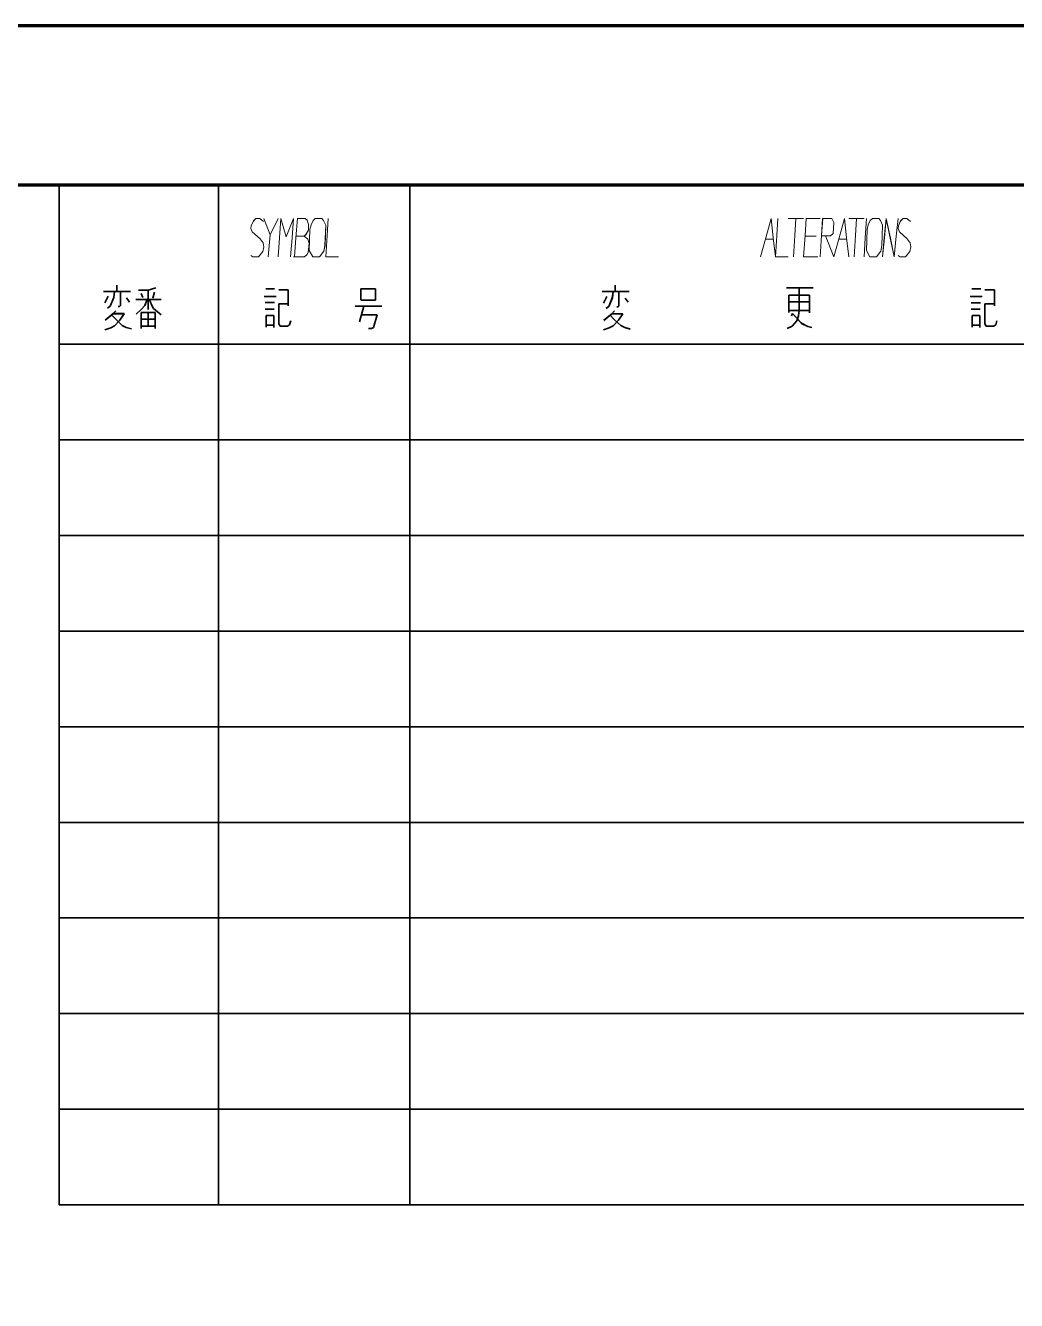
# Model space of a CAD drawing. Header units: millimetres. Extents: x 1333 to 104182, y -62616 to -5704.
# Drawn here: x 43452.8 to 43514.9, y -62076.8 to -61996.8 of the extents above; entities that cross this region are included whole.
import ezdxf

# ---------------------------------------------------------------- set-up
doc = ezdxf.new("R2010")
doc.units = ezdxf.units.MM
doc.header["$LTSCALE"] = 0.5
doc.layers.add('08', color=1, linetype='Continuous')
doc.layers.add('11', color=3, linetype='Continuous')

# ---------------------------------------------------------------- blocks, each defined once
blk = doc.blocks.new('999')
at = {"color": 7, "lineweight": 70}
for p, q in [((73401.98, -10161.12), (75924.98, -10161.12)), ((73476.98, -10191.12), (75894.98, -10191.12))]:
    blk.add_line(p, q, dxfattribs=at)
at = {"color": 7, "lineweight": 35}
for p, q in [((75558.98, -10191.12), (75558.98, -10383.12)), ((75588.98, -10191.12), (75588.98, -10383.12)), ((75624.98, -10191.12), (75624.98, -10383.12)), ((75558.98, -10221.12), (75894.98, -10221.12)), ((75558.98, -10239.12), (75894.98, -10239.12)), ((75894.98, -10257.12), (75558.98, -10257.12)), ((75558.98, -10275.12), (75894.98, -10275.12)), ((75894.98, -10293.12), (75558.98, -10293.12)), ((75558.98, -10311.12), (75894.98, -10311.12)), ((75894.98, -10329.12), (75558.98, -10329.12)), ((75558.98, -10347.12), (75894.98, -10347.12)), ((75894.98, -10365.12), (75558.98, -10365.12)), ((75558.98, -10383.12), (75894.98, -10383.12))]:
    blk.add_line(p, q, dxfattribs=at)
at = {"color": 7, "lineweight": 35, "ltscale": 0.042102}
for p, q in [((75567.37, -10211.17), (75572.43, -10211.17)), ((75661.2, -10211.2), (75666.25, -10211.2))]:
    blk.add_line(p, q, dxfattribs=at)
at = {"color": 7, "lineweight": 35, "ltscale": 0.009754}
blk.add_line((75569.4, -10211.17), (75569.27, -10212.33), dxfattribs=at)
at = {"color": 7, "lineweight": 35, "ltscale": 0.009991}
blk.add_line((75569.83, -10209.97), (75569.83, -10211.17), dxfattribs=at)
at = {"color": 7, "lineweight": 35, "ltscale": 0.021887}
blk.add_line((75570.53, -10211.17), (75570.53, -10213.8), dxfattribs=at)
at = {"color": 7, "lineweight": 35, "ltscale": 0.015064}
blk.add_line((75573.94, -10210.92), (75575.74, -10210.94), dxfattribs=at)
at = {"color": 7, "lineweight": 35, "ltscale": 0.00671}
blk.add_line((75574.42, -10211.56), (75574.74, -10212.3), dxfattribs=at)
at = {"color": 7, "lineweight": 35, "ltscale": 0.012538}
blk.add_line((75575.74, -10210.94), (75577.18, -10210.5), dxfattribs=at)
at = {"color": 7, "lineweight": 35, "ltscale": 0.030411}
blk.add_line((75575.74, -10210.94), (75575.74, -10214.59), dxfattribs=at)
at = {"color": 7, "lineweight": 35, "ltscale": 0.010111}
blk.add_line((75576.97, -10211.29), (75576.63, -10212.46), dxfattribs=at)
at = {"color": 7, "lineweight": 35, "ltscale": 0.014014}
blk.add_line((75597.87, -10210.69), (75599.55, -10210.69), dxfattribs=at)
at = {"color": 7, "lineweight": 35, "ltscale": 0.01499}
for p, q in [((75600.32, -10210.87), (75602.12, -10210.87)), ((75733.19, -10210.88), (75734.99, -10210.88))]:
    blk.add_line(p, q, dxfattribs=at)
at = {"color": 7, "lineweight": 35, "ltscale": 0.025369}
for p, q in [((75602.12, -10210.87), (75602.12, -10213.91)), ((75734.99, -10210.88), (75734.99, -10213.92))]:
    blk.add_line(p, q, dxfattribs=at)
at = {"color": 7, "lineweight": 35, "ltscale": 0.017297}
blk.add_line((75615.78, -10212.77), (75615.78, -10210.69), dxfattribs=at)
at = {"color": 7, "lineweight": 35, "ltscale": 0.022888}
for p, q in [((75615.78, -10210.69), (75618.52, -10210.69)), ((75618.52, -10212.83), (75615.78, -10212.83))]:
    blk.add_line(p, q, dxfattribs=at)
at = {"color": 7, "lineweight": 35, "ltscale": 0.017828}
blk.add_line((75618.52, -10210.69), (75618.52, -10212.83), dxfattribs=at)
at = {"color": 7, "lineweight": 35, "ltscale": 0.009761}
blk.add_line((75663.23, -10211.2), (75663.1, -10212.37), dxfattribs=at)
at = {"color": 7, "lineweight": 35, "ltscale": 0.009985}
blk.add_line((75663.65, -10210), (75663.65, -10211.2), dxfattribs=at)
at = {"color": 7, "lineweight": 35, "ltscale": 0.021893}
blk.add_line((75664.35, -10211.2), (75664.35, -10213.83), dxfattribs=at)
at = {"color": 7, "lineweight": 35, "ltscale": 0.042236}
blk.add_line((75695.85, -10210.52), (75700.92, -10210.52), dxfattribs=at)
at = {"color": 7, "lineweight": 35, "ltscale": 0.032397}
for p, q in [((75696.33, -10211.86), (75700.22, -10211.86)), ((75696.33, -10213.16), (75700.22, -10213.16)), ((75696.33, -10214.75), (75700.22, -10214.75))]:
    blk.add_line(p, q, dxfattribs=at)
at = {"color": 7, "lineweight": 35, "ltscale": 0.027151}
blk.add_line((75696.33, -10215.12), (75696.33, -10211.86), dxfattribs=at)
at = {"color": 7, "lineweight": 35, "ltscale": 0.035004}
blk.add_line((75698.27, -10210.52), (75698.27, -10214.72), dxfattribs=at)
at = {"color": 7, "lineweight": 35, "ltscale": 0.027817}
blk.add_line((75700.22, -10211.86), (75700.22, -10215.2), dxfattribs=at)
at = {"color": 7, "lineweight": 35, "ltscale": 0.014026}
blk.add_line((75730.73, -10210.7), (75732.41, -10210.7), dxfattribs=at)
at = {"color": 7, "lineweight": 35, "ltscale": 0.011789}
blk.add_line((75568.24, -10212.09), (75567.58, -10213.34), dxfattribs=at)
at = {"color": 7, "lineweight": 35, "ltscale": 0.004926}
blk.add_line((75568.59, -10213.97), (75568.11, -10214.32), dxfattribs=at)
at = {"color": 7, "lineweight": 35, "ltscale": 0.014817}
blk.add_line((75569.27, -10212.33), (75568.59, -10213.97), dxfattribs=at)
at = {"color": 7, "lineweight": 35, "ltscale": 0.002087}
blk.add_line((75570.35, -10214.02), (75570.1, -10214.02), dxfattribs=at)
at = {"color": 7, "lineweight": 35, "ltscale": 0.002383}
blk.add_line((75570.53, -10213.8), (75570.35, -10214.02), dxfattribs=at)
at = {"color": 7, "lineweight": 35, "ltscale": 0.00831}
blk.add_line((75571.67, -10212.38), (75572.25, -10213.2), dxfattribs=at)
at = {"color": 7, "lineweight": 35, "ltscale": 0.039355}
blk.add_line((75573.46, -10212.7), (75578.19, -10212.7), dxfattribs=at)
at = {"color": 7, "lineweight": 35, "ltscale": 0.007915}
blk.add_line((75575.11, -10213.8), (75574.52, -10214.54), dxfattribs=at)
at = {"color": 7, "lineweight": 35, "ltscale": 0.009843}
blk.add_line((75575.56, -10212.7), (75575.11, -10213.8), dxfattribs=at)
at = {"color": 7, "lineweight": 35, "ltscale": 0.008952}
blk.add_line((75576.02, -10212.7), (75576.35, -10213.73), dxfattribs=at)
at = {"color": 7, "lineweight": 35, "ltscale": 0.006482}
blk.add_line((75576.35, -10213.73), (75576.75, -10214.4), dxfattribs=at)
at = {"color": 7, "lineweight": 35, "ltscale": 0.01551}
blk.add_line((75576.75, -10214.4), (75578.19, -10215.58), dxfattribs=at)
at = {"color": 7, "lineweight": 35, "ltscale": 0.018872}
blk.add_line((75597.56, -10212.13), (75599.82, -10212.13), dxfattribs=at)
at = {"color": 7, "lineweight": 35, "ltscale": 0.014844}
blk.add_line((75597.75, -10213.29), (75599.53, -10213.29), dxfattribs=at)
at = {"color": 7, "lineweight": 35, "ltscale": 0.031509}
for p, q in [((75600.34, -10213.49), (75600.34, -10217.27)), ((75733.21, -10213.49), (75733.21, -10217.27))]:
    blk.add_line(p, q, dxfattribs=at)
at = {"color": 7, "lineweight": 35, "ltscale": 0.014832}
for p, q in [((75602.12, -10213.49), (75600.34, -10213.49)), ((75730.61, -10213.3), (75732.39, -10213.3)), ((75734.99, -10213.49), (75733.21, -10213.49))]:
    blk.add_line(p, q, dxfattribs=at)
at = {"color": 7, "lineweight": 35, "ltscale": 0.041736}
blk.add_line((75614.7, -10213.96), (75619.71, -10213.96), dxfattribs=at)
at = {"color": 7, "lineweight": 35, "ltscale": 0.025637}
blk.add_line((75616.33, -10213.96), (75615.53, -10216.93), dxfattribs=at)
at = {"color": 7, "lineweight": 35, "ltscale": 0.011795}
blk.add_line((75662.07, -10212.12), (75661.41, -10213.37), dxfattribs=at)
at = {"color": 7, "lineweight": 35, "ltscale": 0.004929}
blk.add_line((75662.41, -10214.01), (75661.94, -10214.36), dxfattribs=at)
at = {"color": 7, "lineweight": 35, "ltscale": 0.014806}
blk.add_line((75663.1, -10212.37), (75662.41, -10214.01), dxfattribs=at)
at = {"color": 7, "lineweight": 35, "ltscale": 0.002075}
blk.add_line((75664.18, -10214.06), (75663.93, -10214.06), dxfattribs=at)
at = {"color": 7, "lineweight": 35, "ltscale": 0.002388}
blk.add_line((75664.35, -10213.83), (75664.18, -10214.06), dxfattribs=at)
at = {"color": 7, "lineweight": 35, "ltscale": 0.008315}
blk.add_line((75665.5, -10212.42), (75666.08, -10213.23), dxfattribs=at)
at = {"color": 7, "lineweight": 35, "ltscale": 0.01886}
blk.add_line((75730.42, -10212.14), (75732.68, -10212.14), dxfattribs=at)
at = {"color": 7, "lineweight": 35, "ltscale": 0.016038}
blk.add_line((75569.17, -10215.36), (75567.68, -10216.58), dxfattribs=at)
at = {"color": 7, "lineweight": 35, "ltscale": 0.00925}
for p, q in [((75568.87, -10215.61), (75569.64, -10216.4)), ((75662.69, -10215.64), (75663.47, -10216.44))]:
    blk.add_line(p, q, dxfattribs=at)
at = {"color": 7, "lineweight": 35, "ltscale": 0.006214}
blk.add_line((75569.66, -10214.8), (75569.17, -10215.36), dxfattribs=at)
at = {"color": 7, "lineweight": 35, "ltscale": 0.017139}
blk.add_line((75569.17, -10215.36), (75571.22, -10215.36), dxfattribs=at)
at = {"color": 7, "lineweight": 35, "ltscale": 0.012322}
blk.add_line((75570.42, -10216.56), (75569.4, -10217.64), dxfattribs=at)
at = {"color": 7, "lineweight": 35, "ltscale": 0.014031}
blk.add_line((75569.64, -10216.4), (75570.84, -10217.59), dxfattribs=at)
at = {"color": 7, "lineweight": 35, "ltscale": 0.012031}
blk.add_line((75571.22, -10215.36), (75570.42, -10216.56), dxfattribs=at)
at = {"color": 7, "lineweight": 35, "ltscale": 0.011418}
blk.add_line((75574.52, -10214.54), (75573.52, -10215.47), dxfattribs=at)
at = {"color": 7, "lineweight": 35, "ltscale": 0.021875}
for p, q in [((75574.44, -10215.15), (75577.06, -10215.15)), ((75574.44, -10216.39), (75577.06, -10216.39)), ((75574.44, -10217.73), (75577.06, -10217.73))]:
    blk.add_line(p, q, dxfattribs=at)
at = {"color": 7, "lineweight": 35, "ltscale": 0.025122}
blk.add_line((75574.44, -10218.17), (75574.44, -10215.15), dxfattribs=at)
at = {"color": 7, "lineweight": 35, "ltscale": 0.021451}
blk.add_line((75575.77, -10217.73), (75575.77, -10215.15), dxfattribs=at)
at = {"color": 7, "lineweight": 35, "ltscale": 0.024973}
blk.add_line((75577.06, -10215.15), (75577.06, -10218.15), dxfattribs=at)
at = {"color": 7, "lineweight": 35, "ltscale": 0.014185}
for p, q in [((75597.75, -10214.5), (75599.45, -10214.5)), ((75730.61, -10214.5), (75732.32, -10214.5))]:
    blk.add_line(p, q, dxfattribs=at)
at = {"color": 7, "lineweight": 35, "ltscale": 0.018579}
for p, q in [((75597.96, -10217.91), (75597.96, -10215.68)), ((75730.83, -10217.91), (75730.83, -10215.68))]:
    blk.add_line(p, q, dxfattribs=at)
at = {"color": 7, "lineweight": 35, "ltscale": 0.012085}
for p, q in [((75597.96, -10215.68), (75599.41, -10215.68)), ((75597.96, -10217.52), (75599.41, -10217.52))]:
    blk.add_line(p, q, dxfattribs=at)
at = {"color": 7, "lineweight": 35, "ltscale": 0.019064}
for p, q in [((75599.41, -10215.68), (75599.41, -10217.97)), ((75732.28, -10215.68), (75732.28, -10217.97))]:
    blk.add_line(p, q, dxfattribs=at)
at = {"color": 7, "lineweight": 35, "ltscale": 0.006186}
for p, q in [((75602.37, -10217.44), (75602.57, -10216.72)), ((75735.24, -10217.45), (75735.43, -10216.73))]:
    blk.add_line(p, q, dxfattribs=at)
at = {"color": 7, "lineweight": 35, "ltscale": 0.024377}
blk.add_line((75615.89, -10215.56), (75618.82, -10215.56), dxfattribs=at)
at = {"color": 7, "lineweight": 35, "ltscale": 0.020594}
blk.add_line((75618.82, -10215.56), (75618.18, -10217.95), dxfattribs=at)
at = {"color": 7, "lineweight": 35, "ltscale": 0.016036}
blk.add_line((75662.99, -10215.4), (75661.5, -10216.62), dxfattribs=at)
at = {"color": 7, "lineweight": 35, "ltscale": 0.006216}
blk.add_line((75663.48, -10214.83), (75662.99, -10215.4), dxfattribs=at)
at = {"color": 7, "lineweight": 35, "ltscale": 0.017151}
blk.add_line((75662.99, -10215.4), (75665.05, -10215.4), dxfattribs=at)
at = {"color": 7, "lineweight": 35, "ltscale": 0.012333}
blk.add_line((75664.24, -10216.6), (75663.23, -10217.67), dxfattribs=at)
at = {"color": 7, "lineweight": 35, "ltscale": 0.014038}
blk.add_line((75663.47, -10216.44), (75664.67, -10217.62), dxfattribs=at)
at = {"color": 7, "lineweight": 35, "ltscale": 0.012028}
blk.add_line((75665.05, -10215.4), (75664.24, -10216.6), dxfattribs=at)
at = {"color": 7, "lineweight": 35, "ltscale": 0.003786}
blk.add_line((75696.84, -10215.74), (75696.98, -10215.31), dxfattribs=at)
at = {"color": 7, "lineweight": 35, "ltscale": 0.011296}
blk.add_line((75697.83, -10216.73), (75696.92, -10217.74), dxfattribs=at)
at = {"color": 7, "lineweight": 35, "ltscale": 0.020991}
blk.add_line((75696.98, -10215.31), (75698.67, -10217.18), dxfattribs=at)
at = {"color": 7, "lineweight": 35, "ltscale": 0.008331}
blk.add_line((75698.11, -10215.78), (75697.83, -10216.73), dxfattribs=at)
at = {"color": 7, "lineweight": 35, "ltscale": 0.008883}
blk.add_line((75698.27, -10214.72), (75698.11, -10215.78), dxfattribs=at)
at = {"color": 7, "lineweight": 35, "ltscale": 0.012097}
for p, q in [((75730.83, -10215.68), (75732.28, -10215.68)), ((75730.83, -10217.53), (75732.28, -10217.53))]:
    blk.add_line(p, q, dxfattribs=at)
at = {"color": 7, "lineweight": 35, "ltscale": 0.009835}
blk.add_line((75568.7, -10218.01), (75567.58, -10218.38), dxfattribs=at)
at = {"color": 7, "lineweight": 35, "ltscale": 0.0066}
blk.add_line((75569.4, -10217.64), (75568.7, -10218.01), dxfattribs=at)
at = {"color": 7, "lineweight": 35, "ltscale": 0.007188}
blk.add_line((75570.84, -10217.59), (75571.62, -10217.96), dxfattribs=at)
at = {"color": 7, "lineweight": 35, "ltscale": 0.00853}
blk.add_line((75571.62, -10217.96), (75572.61, -10218.22), dxfattribs=at)
at = {"color": 7, "lineweight": 35, "ltscale": 0.004025}
for p, q in [((75600.34, -10217.27), (75600.58, -10217.69)), ((75733.21, -10217.27), (75733.45, -10217.69))]:
    blk.add_line(p, q, dxfattribs=at)
at = {"color": 7, "lineweight": 35, "ltscale": 0.011365}
for p, q in [((75600.58, -10217.69), (75601.95, -10217.69)), ((75733.45, -10217.69), (75734.81, -10217.69))]:
    blk.add_line(p, q, dxfattribs=at)
at = {"color": 7, "lineweight": 35, "ltscale": 0.004087}
for p, q in [((75601.95, -10217.69), (75602.37, -10217.44)), ((75734.81, -10217.69), (75735.24, -10217.45))]:
    blk.add_line(p, q, dxfattribs=at)
at = {"color": 7, "lineweight": 35, "ltscale": 0.004529}
blk.add_line((75617.78, -10218.18), (75617.23, -10218.18), dxfattribs=at)
at = {"color": 7, "lineweight": 35, "ltscale": 0.003862}
blk.add_line((75618.18, -10217.95), (75617.78, -10218.18), dxfattribs=at)
at = {"color": 7, "lineweight": 35, "ltscale": 0.009847}
blk.add_line((75662.53, -10218.04), (75661.41, -10218.41), dxfattribs=at)
at = {"color": 7, "lineweight": 35, "ltscale": 0.006588}
blk.add_line((75663.23, -10217.67), (75662.53, -10218.04), dxfattribs=at)
at = {"color": 7, "lineweight": 35, "ltscale": 0.007179}
blk.add_line((75664.67, -10217.62), (75665.44, -10217.99), dxfattribs=at)
at = {"color": 7, "lineweight": 35, "ltscale": 0.008541}
blk.add_line((75665.44, -10217.99), (75666.43, -10218.25), dxfattribs=at)
at = {"color": 7, "lineweight": 35, "ltscale": 0.008567}
blk.add_line((75696.92, -10217.74), (75695.98, -10218.16), dxfattribs=at)
at = {"color": 7, "lineweight": 35, "ltscale": 0.01117}
blk.add_line((75698.67, -10217.18), (75699.87, -10217.79), dxfattribs=at)
at = {"color": 7, "lineweight": 35, "ltscale": 0.00657}
blk.add_line((75699.87, -10217.79), (75700.63, -10217.98), dxfattribs=at)
at = {"color": 7, "lineweight": 13}
for points in [[(75595.07, -10204.4), (75595.48, -10204.67), (75596.49, -10204.67), (75597.3, -10203.68), (75597.5, -10202.78), (75597.37, -10202.06), (75596.83, -10201.25), (75595.34, -10199.99), (75595.07, -10199.36), (75595.14, -10198.82), (75595.55, -10197.92), (75596.02, -10197.47), (75596.76, -10197.47), (75597.43, -10198.01)], [(75597.5, -10197.47), (75598.71, -10200.53), (75598.31, -10204.67)], [(75598.71, -10200.53), (75600.2, -10197.47)], [(75600.2, -10204.67), (75600.47, -10201.07), (75600.74, -10197.47), (75601.75, -10200.89), (75603.1, -10197.47), (75602.83, -10201.07), (75602.56, -10204.67)], [(75603.1, -10204.67), (75605.18, -10204.67), (75605.66, -10204.22), (75605.86, -10203.77), (75606.06, -10202.15), (75605.79, -10201.34), (75605.12, -10200.8), (75605.45, -10200.44), (75605.93, -10199.63), (75605.93, -10198.55), (75605.66, -10197.74), (75605.32, -10197.47), (75603.84, -10197.47), (75603.57, -10201.07), (75603.3, -10204.67)], [(75611.59, -10204.67), (75609.16, -10204.67), (75609.43, -10200.62), (75609.63, -10197.47)], [(75691, -10204.67), (75692, -10201.07), (75692.99, -10197.47), (75693.39, -10201.07), (75693.79, -10204.67)], [(75696.18, -10204.67), (75693.79, -10204.67), (75694.05, -10200.62), (75694.25, -10197.47)], [(75696.18, -10197.47), (75699.1, -10197.47)], [(75697.17, -10204.67), (75697.44, -10200.62), (75697.64, -10197.47)], [(75701.75, -10204.67), (75699.1, -10204.67), (75699.36, -10200.62), (75699.56, -10197.47), (75702.21, -10197.47)], [(75702.21, -10204.67), (75702.48, -10200.62), (75702.68, -10197.47), (75704.4, -10197.47), (75704.8, -10198.19), (75704.67, -10200.26), (75704.14, -10200.71), (75702.48, -10200.71)], [(75704.8, -10204.67), (75705.79, -10201.07), (75706.79, -10197.47), (75707.19, -10201.07), (75707.59, -10204.67)], [(75707.59, -10197.47), (75710.5, -10197.47)], [(75708.58, -10204.67), (75708.85, -10200.62), (75709.04, -10197.47)], [(75710.5, -10204.67), (75710.7, -10201.07), (75710.9, -10197.47)], [(75713.95, -10204.67), (75714.28, -10201.07), (75714.62, -10197.47), (75715.41, -10201.16), (75716.14, -10204.67), (75716.54, -10200.8), (75716.87, -10197.47)], [(75716.87, -10204.4), (75717.27, -10204.67), (75718.26, -10204.67), (75719.06, -10203.68), (75719.26, -10202.78), (75719.13, -10202.06), (75718.6, -10201.25), (75717.14, -10199.99), (75716.87, -10199.36), (75716.94, -10198.82), (75717.34, -10197.92), (75717.8, -10197.47), (75718.53, -10197.47), (75719.19, -10198.01)], [(75605.12, -10200.8), (75603.57, -10200.8)], [(75691.93, -10201.34), (75693.39, -10201.34)], [(75699.36, -10200.8), (75701.48, -10200.8)], [(75703.21, -10200.71), (75704.8, -10204.67)], [(75705.73, -10201.34), (75707.19, -10201.34)]]:
    blk.add_lwpolyline(points, dxfattribs=at)
for points in [[(75608.02, -10204.67), (75608.82, -10203.59), (75609.03, -10202.51), (75609.16, -10198.73), (75608.76, -10197.83), (75608.42, -10197.47), (75607.21, -10197.47), (75606.8, -10197.83), (75606.4, -10198.64), (75606.2, -10199.54), (75606.06, -10203.5), (75606.74, -10204.67)], [(75712.83, -10204.67), (75713.62, -10203.59), (75713.82, -10202.51), (75713.95, -10198.73), (75713.56, -10197.83), (75713.22, -10197.47), (75712.03, -10197.47), (75711.63, -10197.83), (75711.23, -10198.64), (75711.03, -10199.54), (75710.9, -10203.5), (75711.57, -10204.67)]]:
    blk.add_lwpolyline(points, close=True, dxfattribs=at)

msp = doc.modelspace()

# ---------------------------------------------------------------- linework, layer by layer
at = {"color": 7, "lineweight": 70}
for p, q in [((42735.862, -61996.825), (43576.862, -61996.825)), ((42760.862, -62006.825), (43566.862, -62006.825))]:
    msp.add_line(p, q, dxfattribs=at)
at = {"color": 7, "lineweight": 35}
for p, q in [((43454.862, -62006.825), (43454.862, -62070.825)), ((43464.862, -62006.825), (43464.862, -62070.825)), ((43476.862, -62006.825), (43476.862, -62070.825)), ((43454.862, -62016.825), (43566.862, -62016.825)), ((43454.862, -62022.825), (43566.862, -62022.825)), ((43566.862, -62028.825), (43454.862, -62028.825)), ((43454.862, -62034.825), (43566.862, -62034.825)), ((43566.862, -62040.825), (43454.862, -62040.825)), ((43454.862, -62046.825), (43566.862, -62046.825)), ((43566.862, -62052.825), (43454.862, -62052.825)), ((43454.862, -62058.825), (43566.862, -62058.825)), ((43566.862, -62064.825), (43454.862, -62064.825)), ((43454.862, -62070.825), (43566.862, -62070.825))]:
    msp.add_line(p, q, dxfattribs=at)
at = {"color": 7, "lineweight": 35, "ltscale": 0.042102}
for p, q in [((43457.661, -62013.508), (43459.345, -62013.508)), ((43488.935, -62013.52), (43490.619, -62013.52))]:
    msp.add_line(p, q, dxfattribs=at)
at = {"color": 7, "lineweight": 35, "ltscale": 0.009754}
msp.add_line((43458.338, -62013.508), (43458.294, -62013.896), dxfattribs=at)
at = {"color": 7, "lineweight": 35, "ltscale": 0.009991}
msp.add_line((43458.479, -62013.108), (43458.479, -62013.508), dxfattribs=at)
at = {"color": 7, "lineweight": 35, "ltscale": 0.021887}
msp.add_line((43458.711, -62013.508), (43458.711, -62014.384), dxfattribs=at)
at = {"color": 7, "lineweight": 35, "ltscale": 0.015064}
msp.add_line((43459.849, -62013.426), (43460.451, -62013.432), dxfattribs=at)
at = {"color": 7, "lineweight": 35, "ltscale": 0.012538}
msp.add_line((43460.451, -62013.432), (43460.931, -62013.285), dxfattribs=at)
at = {"color": 7, "lineweight": 35, "ltscale": 0.030411}
msp.add_line((43460.451, -62013.432), (43460.451, -62014.649), dxfattribs=at)
at = {"color": 7, "lineweight": 35, "ltscale": 0.010111}
msp.add_line((43460.86, -62013.55), (43460.746, -62013.938), dxfattribs=at)
at = {"color": 7, "lineweight": 35, "ltscale": 0.014014}
msp.add_line((43467.825, -62013.35), (43468.386, -62013.35), dxfattribs=at)
at = {"color": 7, "lineweight": 35, "ltscale": 0.01499}
for p, q in [((43468.644, -62013.408), (43469.244, -62013.408)), ((43512.932, -62013.41), (43513.532, -62013.41))]:
    msp.add_line(p, q, dxfattribs=at)
at = {"color": 7, "lineweight": 35, "ltscale": 0.025369}
for p, q in [((43469.244, -62013.408), (43469.244, -62014.423)), ((43513.532, -62013.41), (43513.532, -62014.425))]:
    msp.add_line(p, q, dxfattribs=at)
at = {"color": 7, "lineweight": 35, "ltscale": 0.017297}
msp.add_line((43473.795, -62014.042), (43473.795, -62013.35), dxfattribs=at)
at = {"color": 7, "lineweight": 35, "ltscale": 0.022888}
for p, q in [((43473.795, -62013.35), (43474.71, -62013.35)), ((43474.71, -62014.063), (43473.795, -62014.063))]:
    msp.add_line(p, q, dxfattribs=at)
at = {"color": 7, "lineweight": 35, "ltscale": 0.017828}
msp.add_line((43474.71, -62013.35), (43474.71, -62014.063), dxfattribs=at)
at = {"color": 7, "lineweight": 35, "ltscale": 0.009761}
msp.add_line((43489.612, -62013.52), (43489.568, -62013.908), dxfattribs=at)
at = {"color": 7, "lineweight": 35, "ltscale": 0.009985}
msp.add_line((43489.753, -62013.12), (43489.753, -62013.52), dxfattribs=at)
at = {"color": 7, "lineweight": 35, "ltscale": 0.021893}
msp.add_line((43489.986, -62013.52), (43489.986, -62014.395), dxfattribs=at)
at = {"color": 7, "lineweight": 35, "ltscale": 0.042236}
msp.add_line((43500.486, -62013.293), (43502.176, -62013.293), dxfattribs=at)
at = {"color": 7, "lineweight": 35, "ltscale": 0.035004}
msp.add_line((43501.294, -62013.293), (43501.294, -62014.693), dxfattribs=at)
at = {"color": 7, "lineweight": 35, "ltscale": 0.014026}
msp.add_line((43512.113, -62013.352), (43512.674, -62013.352), dxfattribs=at)
at = {"color": 7, "lineweight": 35, "ltscale": 0.011789}
msp.add_line((43457.951, -62013.814), (43457.731, -62014.231), dxfattribs=at)
at = {"color": 7, "lineweight": 35, "ltscale": 0.014817}
msp.add_line((43458.294, -62013.896), (43458.065, -62014.442), dxfattribs=at)
at = {"color": 7, "lineweight": 35, "ltscale": 0.002383}
msp.add_line((43458.711, -62014.384), (43458.654, -62014.46), dxfattribs=at)
at = {"color": 7, "lineweight": 35, "ltscale": 0.00831}
msp.add_line((43459.094, -62013.914), (43459.288, -62014.184), dxfattribs=at)
at = {"color": 7, "lineweight": 35, "ltscale": 0.039355}
msp.add_line((43459.69, -62014.02), (43461.265, -62014.02), dxfattribs=at)
at = {"color": 7, "lineweight": 35, "ltscale": 0.00671}
msp.add_line((43460.011, -62013.638), (43460.117, -62013.885), dxfattribs=at)
at = {"color": 7, "lineweight": 35, "ltscale": 0.007915}
msp.add_line((43460.24, -62014.384), (43460.042, -62014.631), dxfattribs=at)
at = {"color": 7, "lineweight": 35, "ltscale": 0.009843}
msp.add_line((43460.39, -62014.02), (43460.24, -62014.384), dxfattribs=at)
at = {"color": 7, "lineweight": 35, "ltscale": 0.008952}
msp.add_line((43460.543, -62014.02), (43460.653, -62014.361), dxfattribs=at)
at = {"color": 7, "lineweight": 35, "ltscale": 0.006482}
msp.add_line((43460.653, -62014.361), (43460.785, -62014.584), dxfattribs=at)
at = {"color": 7, "lineweight": 35, "ltscale": 0.018872}
msp.add_line((43467.722, -62013.828), (43468.477, -62013.828), dxfattribs=at)
at = {"color": 7, "lineweight": 35, "ltscale": 0.014844}
msp.add_line((43467.786, -62014.216), (43468.38, -62014.216), dxfattribs=at)
at = {"color": 7, "lineweight": 35, "ltscale": 0.031509}
for p, q in [((43468.65, -62014.281), (43468.65, -62015.541)), ((43512.938, -62014.283), (43512.938, -62015.543))]:
    msp.add_line(p, q, dxfattribs=at)
at = {"color": 7, "lineweight": 35, "ltscale": 0.014832}
for p, q in [((43469.244, -62014.281), (43468.65, -62014.281)), ((43512.074, -62014.218), (43512.668, -62014.218)), ((43513.532, -62014.283), (43512.938, -62014.283))]:
    msp.add_line(p, q, dxfattribs=at)
at = {"color": 7, "lineweight": 35, "ltscale": 0.011795}
msp.add_line((43489.226, -62013.825), (43489.005, -62014.243), dxfattribs=at)
at = {"color": 7, "lineweight": 35, "ltscale": 0.014806}
msp.add_line((43489.568, -62013.908), (43489.34, -62014.454), dxfattribs=at)
at = {"color": 7, "lineweight": 35, "ltscale": 0.002388}
msp.add_line((43489.986, -62014.395), (43489.929, -62014.472), dxfattribs=at)
at = {"color": 7, "lineweight": 35, "ltscale": 0.008315}
msp.add_line((43490.369, -62013.925), (43490.563, -62014.195), dxfattribs=at)
at = {"color": 7, "lineweight": 35, "ltscale": 0.032397}
for p, q in [((43500.646, -62013.74), (43501.942, -62013.74)), ((43500.646, -62014.171), (43501.942, -62014.171)), ((43500.646, -62014.703), (43501.942, -62014.703))]:
    msp.add_line(p, q, dxfattribs=at)
at = {"color": 7, "lineweight": 35, "ltscale": 0.027151}
msp.add_line((43500.646, -62014.826), (43500.646, -62013.74), dxfattribs=at)
at = {"color": 7, "lineweight": 35, "ltscale": 0.027817}
msp.add_line((43501.942, -62013.74), (43501.942, -62014.852), dxfattribs=at)
at = {"color": 7, "lineweight": 35, "ltscale": 0.01886}
msp.add_line((43512.01, -62013.83), (43512.764, -62013.83), dxfattribs=at)
at = {"color": 7, "lineweight": 35, "ltscale": 0.016038}
msp.add_line((43458.259, -62014.907), (43457.762, -62015.312), dxfattribs=at)
at = {"color": 7, "lineweight": 35, "ltscale": 0.004926}
msp.add_line((43458.065, -62014.442), (43457.907, -62014.56), dxfattribs=at)
at = {"color": 7, "lineweight": 35, "ltscale": 0.00925}
for p, q in [((43458.16, -62014.987), (43458.417, -62015.253)), ((43489.434, -62014.999), (43489.691, -62015.265))]:
    msp.add_line(p, q, dxfattribs=at)
at = {"color": 7, "lineweight": 35, "ltscale": 0.006214}
msp.add_line((43458.421, -62014.719), (43458.259, -62014.907), dxfattribs=at)
at = {"color": 7, "lineweight": 35, "ltscale": 0.017139}
msp.add_line((43458.259, -62014.907), (43458.944, -62014.907), dxfattribs=at)
at = {"color": 7, "lineweight": 35, "ltscale": 0.002087}
msp.add_line((43458.654, -62014.46), (43458.571, -62014.46), dxfattribs=at)
at = {"color": 7, "lineweight": 35, "ltscale": 0.012031}
msp.add_line((43458.944, -62014.907), (43458.676, -62015.306), dxfattribs=at)
at = {"color": 7, "lineweight": 35, "ltscale": 0.011418}
msp.add_line((43460.042, -62014.631), (43459.708, -62014.942), dxfattribs=at)
at = {"color": 7, "lineweight": 35, "ltscale": 0.021875}
for p, q in [((43460.016, -62014.837), (43460.891, -62014.837)), ((43460.016, -62015.248), (43460.891, -62015.248)), ((43460.016, -62015.695), (43460.891, -62015.695))]:
    msp.add_line(p, q, dxfattribs=at)
at = {"color": 7, "lineweight": 35, "ltscale": 0.025122}
msp.add_line((43460.016, -62015.842), (43460.016, -62014.837), dxfattribs=at)
at = {"color": 7, "lineweight": 35, "ltscale": 0.021451}
msp.add_line((43460.46, -62015.695), (43460.46, -62014.837), dxfattribs=at)
at = {"color": 7, "lineweight": 35, "ltscale": 0.01551}
msp.add_line((43460.785, -62014.584), (43461.265, -62014.978), dxfattribs=at)
at = {"color": 7, "lineweight": 35, "ltscale": 0.024973}
msp.add_line((43460.891, -62014.837), (43460.891, -62015.836), dxfattribs=at)
at = {"color": 7, "lineweight": 35, "ltscale": 0.014185}
for p, q in [((43467.786, -62014.617), (43468.354, -62014.617)), ((43512.074, -62014.619), (43512.642, -62014.619))]:
    msp.add_line(p, q, dxfattribs=at)
at = {"color": 7, "lineweight": 35, "ltscale": 0.018579}
for p, q in [((43467.857, -62015.754), (43467.857, -62015.011)), ((43512.145, -62015.756), (43512.145, -62015.013))]:
    msp.add_line(p, q, dxfattribs=at)
at = {"color": 7, "lineweight": 35, "ltscale": 0.012085}
for p, q in [((43467.857, -62015.011), (43468.341, -62015.011)), ((43467.857, -62015.625), (43468.341, -62015.625))]:
    msp.add_line(p, q, dxfattribs=at)
at = {"color": 7, "lineweight": 35, "ltscale": 0.019064}
for p, q in [((43468.341, -62015.011), (43468.341, -62015.774)), ((43512.629, -62015.013), (43512.629, -62015.776))]:
    msp.add_line(p, q, dxfattribs=at)
at = {"color": 7, "lineweight": 35, "ltscale": 0.041736}
msp.add_line((43473.436, -62014.437), (43475.105, -62014.437), dxfattribs=at)
at = {"color": 7, "lineweight": 35, "ltscale": 0.025637}
msp.add_line((43473.978, -62014.437), (43473.712, -62015.428), dxfattribs=at)
at = {"color": 7, "lineweight": 35, "ltscale": 0.024377}
msp.add_line((43473.834, -62014.973), (43474.809, -62014.973), dxfattribs=at)
at = {"color": 7, "lineweight": 35, "ltscale": 0.020594}
msp.add_line((43474.809, -62014.973), (43474.596, -62015.769), dxfattribs=at)
at = {"color": 7, "lineweight": 35, "ltscale": 0.016036}
msp.add_line((43489.533, -62014.918), (43489.036, -62015.324), dxfattribs=at)
at = {"color": 7, "lineweight": 35, "ltscale": 0.004929}
msp.add_line((43489.34, -62014.454), (43489.182, -62014.572), dxfattribs=at)
at = {"color": 7, "lineweight": 35, "ltscale": 0.006216}
msp.add_line((43489.696, -62014.73), (43489.533, -62014.918), dxfattribs=at)
at = {"color": 7, "lineweight": 35, "ltscale": 0.017151}
msp.add_line((43489.533, -62014.918), (43490.219, -62014.918), dxfattribs=at)
at = {"color": 7, "lineweight": 35, "ltscale": 0.002075}
msp.add_line((43489.929, -62014.472), (43489.846, -62014.472), dxfattribs=at)
at = {"color": 7, "lineweight": 35, "ltscale": 0.012028}
msp.add_line((43490.219, -62014.918), (43489.951, -62015.318), dxfattribs=at)
at = {"color": 7, "lineweight": 35, "ltscale": 0.003786}
msp.add_line((43500.816, -62015.033), (43500.864, -62014.89), dxfattribs=at)
at = {"color": 7, "lineweight": 35, "ltscale": 0.020991}
msp.add_line((43500.864, -62014.89), (43501.427, -62015.513), dxfattribs=at)
at = {"color": 7, "lineweight": 35, "ltscale": 0.008331}
msp.add_line((43501.241, -62015.044), (43501.146, -62015.363), dxfattribs=at)
at = {"color": 7, "lineweight": 35, "ltscale": 0.008883}
msp.add_line((43501.294, -62014.693), (43501.241, -62015.044), dxfattribs=at)
at = {"color": 7, "lineweight": 35, "ltscale": 0.012097}
for p, q in [((43512.145, -62015.013), (43512.629, -62015.013)), ((43512.145, -62015.627), (43512.629, -62015.627))]:
    msp.add_line(p, q, dxfattribs=at)
at = {"color": 7, "lineweight": 35, "ltscale": 0.009835}
msp.add_line((43458.105, -62015.788), (43457.731, -62015.911), dxfattribs=at)
at = {"color": 7, "lineweight": 35, "ltscale": 0.0066}
msp.add_line((43458.338, -62015.665), (43458.105, -62015.788), dxfattribs=at)
at = {"color": 7, "lineweight": 35, "ltscale": 0.012322}
msp.add_line((43458.676, -62015.306), (43458.338, -62015.665), dxfattribs=at)
at = {"color": 7, "lineweight": 35, "ltscale": 0.014031}
msp.add_line((43458.417, -62015.253), (43458.817, -62015.647), dxfattribs=at)
at = {"color": 7, "lineweight": 35, "ltscale": 0.007188}
msp.add_line((43458.817, -62015.647), (43459.077, -62015.77), dxfattribs=at)
at = {"color": 7, "lineweight": 35, "ltscale": 0.00853}
msp.add_line((43459.077, -62015.77), (43459.406, -62015.859), dxfattribs=at)
at = {"color": 7, "lineweight": 35, "ltscale": 0.004025}
for p, q in [((43468.65, -62015.541), (43468.731, -62015.681)), ((43512.938, -62015.543), (43513.019, -62015.683))]:
    msp.add_line(p, q, dxfattribs=at)
at = {"color": 7, "lineweight": 35, "ltscale": 0.011365}
for p, q in [((43468.731, -62015.681), (43469.186, -62015.681)), ((43513.019, -62015.683), (43513.474, -62015.683))]:
    msp.add_line(p, q, dxfattribs=at)
at = {"color": 7, "lineweight": 35, "ltscale": 0.004087}
for p, q in [((43469.186, -62015.681), (43469.327, -62015.599)), ((43513.474, -62015.683), (43513.615, -62015.601))]:
    msp.add_line(p, q, dxfattribs=at)
at = {"color": 7, "lineweight": 35, "ltscale": 0.006186}
for p, q in [((43469.327, -62015.599), (43469.392, -62015.36)), ((43513.615, -62015.601), (43513.679, -62015.362))]:
    msp.add_line(p, q, dxfattribs=at)
at = {"color": 7, "lineweight": 35, "ltscale": 0.004529}
msp.add_line((43474.462, -62015.846), (43474.281, -62015.846), dxfattribs=at)
at = {"color": 7, "lineweight": 35, "ltscale": 0.003862}
msp.add_line((43474.596, -62015.769), (43474.462, -62015.846), dxfattribs=at)
at = {"color": 7, "lineweight": 35, "ltscale": 0.009847}
msp.add_line((43489.379, -62015.8), (43489.005, -62015.923), dxfattribs=at)
at = {"color": 7, "lineweight": 35, "ltscale": 0.006588}
msp.add_line((43489.612, -62015.676), (43489.379, -62015.8), dxfattribs=at)
at = {"color": 7, "lineweight": 35, "ltscale": 0.012333}
msp.add_line((43489.951, -62015.318), (43489.612, -62015.676), dxfattribs=at)
at = {"color": 7, "lineweight": 35, "ltscale": 0.014038}
msp.add_line((43489.691, -62015.265), (43490.092, -62015.659), dxfattribs=at)
at = {"color": 7, "lineweight": 35, "ltscale": 0.007179}
msp.add_line((43490.092, -62015.659), (43490.351, -62015.782), dxfattribs=at)
at = {"color": 7, "lineweight": 35, "ltscale": 0.008541}
msp.add_line((43490.351, -62015.782), (43490.681, -62015.87), dxfattribs=at)
at = {"color": 7, "lineweight": 35, "ltscale": 0.008567}
msp.add_line((43500.843, -62015.699), (43500.529, -62015.837), dxfattribs=at)
at = {"color": 7, "lineweight": 35, "ltscale": 0.011296}
msp.add_line((43501.146, -62015.363), (43500.843, -62015.699), dxfattribs=at)
at = {"color": 7, "lineweight": 35, "ltscale": 0.01117}
msp.add_line((43501.427, -62015.513), (43501.825, -62015.715), dxfattribs=at)
at = {"color": 7, "lineweight": 35, "ltscale": 0.00657}
msp.add_line((43501.825, -62015.715), (43502.08, -62015.779), dxfattribs=at)
at = {"color": 3}
msp.add_lwpolyline([(42735.862, -61996.825), (43576.862, -61996.825), (43576.862, -62590.825), (42735.862, -62590.825)], close=True, dxfattribs=at)
at = {"color": 7, "lineweight": 13}
for points in [[(43466.894, -62011.252), (43467.029, -62011.342), (43467.366, -62011.342), (43467.636, -62011.012), (43467.703, -62010.712), (43467.658, -62010.472), (43467.478, -62010.202), (43466.984, -62009.782), (43466.894, -62009.572), (43466.917, -62009.392), (43467.051, -62009.092), (43467.209, -62008.942), (43467.456, -62008.942), (43467.681, -62009.122)], [(43467.703, -62008.942), (43468.107, -62009.962), (43467.973, -62011.342)], [(43468.107, -62009.962), (43468.602, -62008.942)], [(43468.602, -62011.342), (43468.692, -62010.142), (43468.782, -62008.942), (43469.119, -62010.082), (43469.568, -62008.942), (43469.478, -62010.142), (43469.388, -62011.342)], [(43469.568, -62011.342), (43470.265, -62011.342), (43470.422, -62011.192), (43470.489, -62011.042), (43470.557, -62010.502), (43470.467, -62010.232), (43470.242, -62010.052), (43470.354, -62009.932), (43470.512, -62009.662), (43470.512, -62009.302), (43470.422, -62009.032), (43470.31, -62008.942), (43469.815, -62008.942), (43469.725, -62010.142), (43469.635, -62011.342)], [(43472.399, -62011.342), (43471.59, -62011.342), (43471.68, -62009.992), (43471.748, -62008.942)], [(43498.871, -62011.342), (43499.202, -62010.142), (43499.534, -62008.942), (43499.667, -62010.142), (43499.799, -62011.342)], [(43500.595, -62011.342), (43499.799, -62011.342), (43499.888, -62009.992), (43499.954, -62008.942)], [(43500.595, -62008.942), (43501.568, -62008.942)], [(43500.927, -62011.342), (43501.015, -62009.992), (43501.082, -62008.942)], [(43502.452, -62011.342), (43501.568, -62011.342), (43501.657, -62009.992), (43501.723, -62008.942), (43502.607, -62008.942)], [(43502.607, -62011.342), (43502.696, -62009.992), (43502.762, -62008.942), (43503.337, -62008.942), (43503.47, -62009.182), (43503.425, -62009.872), (43503.248, -62010.022), (43502.696, -62010.022)], [(43503.47, -62011.342), (43503.801, -62010.142), (43504.133, -62008.942), (43504.265, -62010.142), (43504.398, -62011.342)], [(43504.398, -62008.942), (43505.371, -62008.942)], [(43504.73, -62011.342), (43504.818, -62009.992), (43504.885, -62008.942)], [(43505.371, -62011.342), (43505.437, -62010.142), (43505.504, -62008.942)], [(43506.521, -62011.342), (43506.631, -62010.142), (43506.742, -62008.942), (43507.007, -62010.172), (43507.25, -62011.342), (43507.383, -62010.052), (43507.494, -62008.942)], [(43507.494, -62011.252), (43507.626, -62011.342), (43507.958, -62011.342), (43508.223, -62011.012), (43508.29, -62010.712), (43508.245, -62010.472), (43508.068, -62010.202), (43507.582, -62009.782), (43507.494, -62009.572), (43507.516, -62009.392), (43507.648, -62009.092), (43507.803, -62008.942), (43508.046, -62008.942), (43508.267, -62009.122)], [(43470.242, -62010.052), (43469.725, -62010.052)], [(43499.18, -62010.232), (43499.667, -62010.232)], [(43501.657, -62010.052), (43502.364, -62010.052)], [(43502.939, -62010.022), (43503.47, -62011.342)], [(43503.779, -62010.232), (43504.265, -62010.232)]]:
    msp.add_lwpolyline(points, dxfattribs=at)
for points in [[(43471.208, -62011.342), (43471.478, -62010.982), (43471.545, -62010.622), (43471.59, -62009.362), (43471.455, -62009.062), (43471.343, -62008.942), (43470.939, -62008.942), (43470.804, -62009.062), (43470.669, -62009.332), (43470.602, -62009.632), (43470.557, -62010.952), (43470.781, -62011.342)], [(43506.145, -62011.342), (43506.41, -62010.982), (43506.476, -62010.622), (43506.521, -62009.362), (43506.388, -62009.062), (43506.277, -62008.942), (43505.879, -62008.942), (43505.747, -62009.062), (43505.614, -62009.332), (43505.548, -62009.632), (43505.504, -62010.952), (43505.725, -62011.342)]]:
    msp.add_lwpolyline(points, close=True, dxfattribs=at)
at = {"layer": '11'}
msp.add_lwpolyline([(42735.862, -61996.825), (43576.862, -61996.825), (43576.862, -62590.825), (42735.862, -62590.825)], close=True, dxfattribs=at)

# ---------------------------------------------------------------- block references
at = {"layer": '08', "color": 55, "xscale": 0.3333333333430346, "yscale": 0.3333333333357587, "zscale": 0.3333333333333333}
msp.add_blockref('999', (18268.536, -58609.785), dxfattribs=at)

doc.saveas('drawing.dxf')
